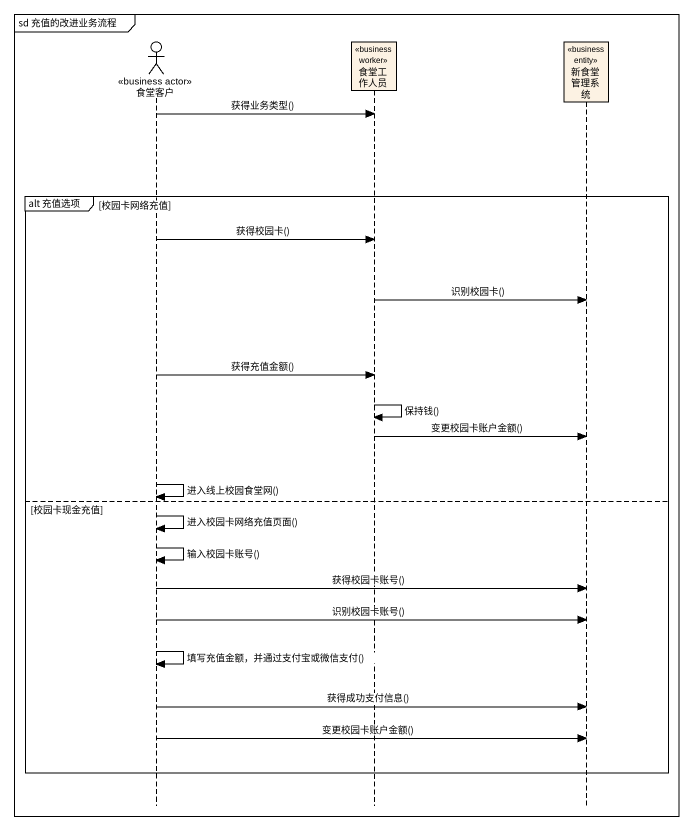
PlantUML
@startuml
mainframe sd 充值的改进业务流程
hide footbox
actor 食堂客户 <<business actor>>
participant 食堂工作人员 <<business worker>> #FCF2E3
participant 新食堂管理系统 <<business entity>> #FCF2E3

食堂客户 -> 食堂工作人员 : 获得业务类型()
group alt 充值选项 [校园卡网络充值]
  食堂客户 -> 食堂工作人员 : 获得校园卡()
  食堂工作人员 -> 新食堂管理系统 : 识别校园卡()
  食堂客户 -> 食堂工作人员 : 获得充值金额()
  食堂工作人员 -> 食堂工作人员 : 保持钱()
  食堂工作人员 -> 新食堂管理系统 : 变更校园卡账户金额()
  食堂客户 -> 食堂客户 : 进入线上校园食堂网()
else 校园卡现金充值
  食堂客户 -> 食堂客户 : 进入校园卡网络充值页面()
  食堂客户 -> 食堂客户 : 输入校园卡账号()
  食堂客户 -> 新食堂管理系统 : 获得校园卡账号()
  食堂客户 -> 新食堂管理系统 : 识别校园卡账号()
  食堂客户 -> 食堂客户 : 填写充值金额，并通过支付宝或微信支付()
  食堂客户 -> 新食堂管理系统 : 获得成功支付信息()
  食堂客户 -> 新食堂管理系统 : 变更校园卡账户金额()
end
@enduml
